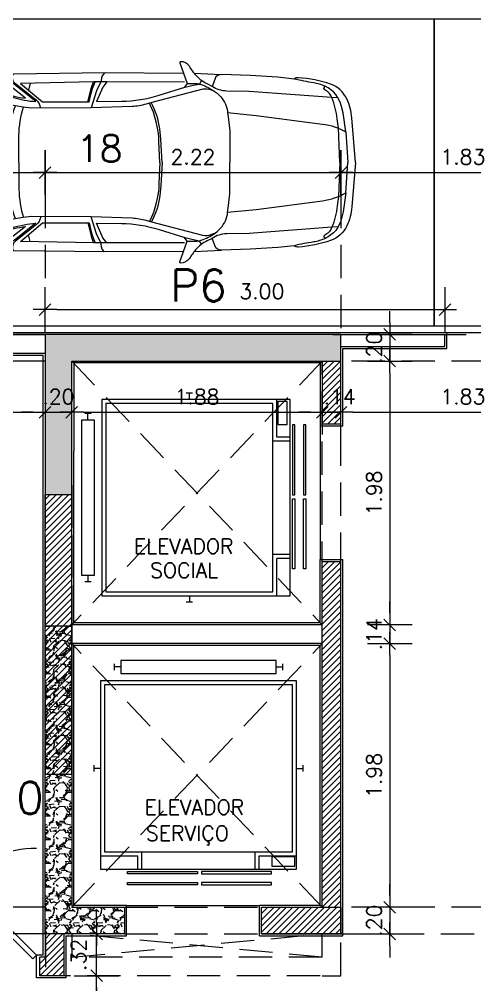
# Model space of a CAD drawing. Header units: millimetres. Extents: x -184.9 to -112.9, y 0.4 to 45.1.
# Drawn here: x -140.86 to -137.44, y 28.38 to 35.63 of the extents above; entities that cross this region are included whole.
import ezdxf

# ---------------------------------------------------------------- set-up
doc = ezdxf.new("R2010")
doc.units = ezdxf.units.MM
doc.linetypes.add('DASHED2', pattern=[0.375, 0.25, -0.125])
doc.linetypes.add('HIDDEN', pattern=[0.375, 0.25, -0.125])
for name, color, linetype in [('COTA', 11, 'Continuous'), ('ESQUADRIA', 2, 'Continuous'), ('ESQUADRIA CT', 2, 'Continuous'), ('HACHURA 1', 8, 'Continuous'), ('HACHURIA', 11, 'Continuous'), ('LINHA', 1, 'Continuous'), ('MOBILIA 2', 11, 'Continuous'), ('PAREDE', 7, 'Continuous'), ('PILAR', 21, 'Continuous'), ('PISO', 1, 'Continuous'), ('PROJECAO', 1, 'DASHED2'), ('TEXTO 1', 3, 'Continuous'), ('TEXTO 2', 2, 'Continuous')]:
    doc.layers.add(name, color=color, linetype=linetype)
doc.styles.add('ROMANS', font='romans.shx')
doc.dimstyles.new('Copy of TICK75', dxfattribs={"dimtxt": 0.1125, "dimasz": 0.088, "dimexe": 0.18, "dimexo": 0.0625, "dimgap": 0.079, "dimtad": 1, "dimrnd": 0.005, "dimzin": 4, "dimdsep": 46, "dimtxsty": 'ROMANS', "dimblk1": 'TICK', "dimblk2": 'TICK', "dimsah": 1, "dimcen": 0.09, "dimse1": 1, "dimse2": 1, "dimclrd": 256, "dimclrt": 2, "dimaunit": 1, "dimadec": 0, "dimazin": 0, "dimtfac": 1, "dimtix": 1, "dimtmove": 2, "dimatfit": 3, "dimldrblk": 'TICK', "dimfxl": 1, "dimtolj": 1, "dimtzin": 0, "dimlwd": -1, "dimarcsym": 0})
doc.dimstyles.new('TICK75', dxfattribs={"dimtxt": 0.1125, "dimasz": 0.088, "dimexe": 0.18, "dimexo": 0.0625, "dimgap": 0.061, "dimtad": 1, "dimrnd": 0.005, "dimzin": 4, "dimdsep": 46, "dimtxsty": 'ROMANS', "dimblk1": 'TICK', "dimblk2": 'TICK', "dimsah": 1, "dimcen": 0.09, "dimse1": 1, "dimse2": 1, "dimclrt": 2, "dimaunit": 1, "dimadec": 0, "dimazin": 0, "dimtfac": 1, "dimtix": 1, "dimtmove": 2, "dimatfit": 3, "dimldrblk": 'TICK', "dimfxl": 1, "dimtolj": 1, "dimtzin": 0, "dimarcsym": 0})
pattern_1 = [(45, (-322.779506, 212.510358), (-0.0235731723, 0.0235731723), [])]

# ---------------------------------------------------------------- blocks, each defined once
blk = doc.blocks.new('TICK')
at = {"layer": 'COTA'}
for p, q in [((0, 1.908), (0, -1.908)), ((-1, 0), (1, 0))]:
    blk.add_line(p, q, dxfattribs=at)
at = {"layer": 'COTA', "color": 2}
blk.add_line((0.5, 0.5), (-0.5, -0.5), dxfattribs=at)
blk = doc.blocks.new('*D247')
at = {"layer": 'COTA', "color": 0, "lineweight": -2}
for p, q in [((-140.7523, 32.6766), (-140.8403, 32.6766)), ((-140.6643, 32.6766), (-140.4643, 32.6766)), ((-140.3763, 32.6766), (-140.2883, 32.6766))]:
    blk.add_line(p, q, dxfattribs=at)
at = {"layer": 'Defpoints', "color": 0}
for p in [(-140.6643, 33.2605), (-140.4643, 33.0605), (-140.4643, 32.6766)]:
    blk.add_point(p, dxfattribs=at)
at = {"layer": 'COTA', "color": 0, "lineweight": -2, "xscale": 0.08800000000000001, "yscale": 0.08800000000000001, "zscale": 0.08800000000000001}
blk.add_blockref('TICK', (-140.6643, 32.6766), dxfattribs=at)
at = {"layer": 'COTA', "color": 0, "lineweight": -2, "xscale": 0.08800000000000001, "yscale": 0.08800000000000001, "zscale": 0.08800000000000001, "rotation": 180}
blk.add_blockref('TICK', (-140.4643, 32.6766), dxfattribs=at)
at = {"layer": 'COTA', "color": 2, "insert": (-140.5643, 32.7938), "char_height": 0.1125, "attachment_point": 5, "style": 'ROMANS'}
blk.add_mtext('\\A1;.20', dxfattribs=at)
blk = doc.blocks.new('*D242')
at = {"layer": 'COTA', "color": 0, "lineweight": -2}
blk.add_line((-138.3563, 34.4755), (-136.7023, 34.4755), dxfattribs=at)
at = {"layer": 'Defpoints', "color": 0}
for p in [(-136.6143, 34.4755), (-138.4443, 33.2605), (-136.6143, 33.2605)]:
    blk.add_point(p, dxfattribs=at)
at = {"layer": 'COTA', "color": 0, "lineweight": -2, "xscale": 0.08800000000000001, "yscale": 0.08800000000000001, "zscale": 0.08800000000000001, "rotation": 180}
blk.add_blockref('TICK', (-138.4443, 34.4755), dxfattribs=at)
at = {"layer": 'COTA', "color": 0, "lineweight": -2, "xscale": 0.08800000000000001, "yscale": 0.08800000000000001, "zscale": 0.08800000000000001}
blk.add_blockref('TICK', (-136.6143, 34.4755), dxfattribs=at)
at = {"layer": 'COTA', "color": 2, "insert": (-137.5293, 34.5928), "char_height": 0.1125, "attachment_point": 5, "style": 'ROMANS'}
blk.add_mtext('\\A1;1.83', dxfattribs=at)
blk = doc.blocks.new('*D241')
at = {"layer": 'COTA', "color": 0, "lineweight": -2}
blk.add_line((-140.5763, 34.4755), (-138.5323, 34.4755), dxfattribs=at)
at = {"layer": 'Defpoints', "color": 0}
for p in [(-138.4443, 34.4755), (-140.6643, 33.2794), (-138.4443, 33.2605)]:
    blk.add_point(p, dxfattribs=at)
at = {"layer": 'COTA', "color": 0, "lineweight": -2, "xscale": 0.08800000000000001, "yscale": 0.08800000000000001, "zscale": 0.08800000000000001, "rotation": 180}
blk.add_blockref('TICK', (-140.6643, 34.4755), dxfattribs=at)
at = {"layer": 'COTA', "color": 0, "lineweight": -2, "xscale": 0.08800000000000001, "yscale": 0.08800000000000001, "zscale": 0.08800000000000001}
blk.add_blockref('TICK', (-138.4443, 34.4755), dxfattribs=at)
at = {"layer": 'COTA', "color": 2, "insert": (-139.5543, 34.5928), "char_height": 0.1125, "attachment_point": 5, "style": 'ROMANS'}
blk.add_mtext('\\A1;2.22', dxfattribs=at)
blk = doc.blocks.new('*D240')
at = {"layer": 'COTA', "color": 0, "lineweight": -2}
blk.add_line((-142.3563, 34.4755), (-140.7523, 34.4755), dxfattribs=at)
at = {"layer": 'Defpoints', "color": 0}
for p in [(-140.6643, 34.4755), (-142.4443, 33.2605), (-140.6643, 33.2794)]:
    blk.add_point(p, dxfattribs=at)
at = {"layer": 'COTA', "color": 0, "lineweight": -2, "xscale": 0.08800000000000001, "yscale": 0.08800000000000001, "zscale": 0.08800000000000001, "rotation": 180}
blk.add_blockref('TICK', (-142.4443, 34.4755), dxfattribs=at)
at = {"layer": 'COTA', "color": 0, "lineweight": -2, "xscale": 0.08800000000000001, "yscale": 0.08800000000000001, "zscale": 0.08800000000000001}
blk.add_blockref('TICK', (-140.6643, 34.4755), dxfattribs=at)
at = {"layer": 'COTA', "color": 2, "insert": (-141.5543, 34.5928), "char_height": 0.1125, "attachment_point": 5, "style": 'ROMANS'}
blk.add_mtext('\\A1;1.78', dxfattribs=at)
blk = doc.blocks.new('*D210')
at = {"layer": 'COTA', "color": 0, "lineweight": -2}
blk.add_line((-138.3563, 32.6766), (-136.7023, 32.6766), dxfattribs=at)
at = {"layer": 'Defpoints', "color": 0}
for p in [(-136.6143, 33.1777), (-138.4443, 32.9777), (-136.6143, 32.6766)]:
    blk.add_point(p, dxfattribs=at)
at = {"layer": 'COTA', "color": 0, "lineweight": -2, "xscale": 0.08800000000000001, "yscale": 0.08800000000000001, "zscale": 0.08800000000000001, "rotation": 180}
blk.add_blockref('TICK', (-138.4443, 32.6766), dxfattribs=at)
at = {"layer": 'COTA', "color": 0, "lineweight": -2, "xscale": 0.08800000000000001, "yscale": 0.08800000000000001, "zscale": 0.08800000000000001}
blk.add_blockref('TICK', (-136.6143, 32.6766), dxfattribs=at)
at = {"layer": 'COTA', "color": 2, "insert": (-137.5293, 32.7938), "char_height": 0.1125, "attachment_point": 5, "style": 'ROMANS'}
blk.add_mtext('\\A1;1.83', dxfattribs=at)
blk = doc.blocks.new('*D209')
at = {"layer": 'COTA', "color": 0, "lineweight": -2}
for p, q in [((-138.6723, 32.6766), (-138.7603, 32.6766)), ((-138.5843, 32.6766), (-138.4443, 32.6766)), ((-138.3563, 32.6766), (-138.2683, 32.6766))]:
    blk.add_line(p, q, dxfattribs=at)
at = {"layer": 'Defpoints', "color": 0}
for p in [(-138.5843, 32.9777), (-138.4443, 32.9777), (-138.4443, 32.6766)]:
    blk.add_point(p, dxfattribs=at)
at = {"layer": 'COTA', "color": 0, "lineweight": -2, "xscale": 0.08800000000000001, "yscale": 0.08800000000000001, "zscale": 0.08800000000000001}
blk.add_blockref('TICK', (-138.5843, 32.6766), dxfattribs=at)
at = {"layer": 'COTA', "color": 0, "lineweight": -2, "xscale": 0.08800000000000001, "yscale": 0.08800000000000001, "zscale": 0.08800000000000001, "rotation": 180}
blk.add_blockref('TICK', (-138.4443, 32.6766), dxfattribs=at)
at = {"layer": 'COTA', "color": 2, "insert": (-138.4537, 32.7938), "char_height": 0.1125, "attachment_point": 5, "style": 'ROMANS'}
blk.add_mtext('\\A1;.14', dxfattribs=at)
blk = doc.blocks.new('*D208')
at = {"layer": 'COTA', "color": 0, "lineweight": -2}
blk.add_line((-140.3763, 32.6766), (-138.6723, 32.6766), dxfattribs=at)
at = {"layer": 'Defpoints', "color": 0}
for p in [(-140.4643, 33.0605), (-138.5843, 32.9777), (-138.5843, 32.6766)]:
    blk.add_point(p, dxfattribs=at)
at = {"layer": 'COTA', "color": 0, "lineweight": -2, "xscale": 0.08800000000000001, "yscale": 0.08800000000000001, "zscale": 0.08800000000000001, "rotation": 180}
blk.add_blockref('TICK', (-140.4643, 32.6766), dxfattribs=at)
at = {"layer": 'COTA', "color": 0, "lineweight": -2, "xscale": 0.08800000000000001, "yscale": 0.08800000000000001, "zscale": 0.08800000000000001}
blk.add_blockref('TICK', (-138.5843, 32.6766), dxfattribs=at)
at = {"layer": 'COTA', "color": 2, "insert": (-139.5243, 32.7938), "char_height": 0.1125, "attachment_point": 5, "style": 'ROMANS'}
blk.add_mtext('\\A1;1.88', dxfattribs=at)
blk = doc.blocks.new('*D207')
at = {"layer": 'COTA', "color": 0, "lineweight": -2}
blk.add_line((-142.3563, 32.6766), (-140.7523, 32.6766), dxfattribs=at)
at = {"layer": 'Defpoints', "color": 0}
for p in [(-142.4443, 33.1777), (-140.6643, 33.1777), (-140.6643, 32.6766)]:
    blk.add_point(p, dxfattribs=at)
at = {"layer": 'COTA', "color": 0, "lineweight": -2, "xscale": 0.08800000000000001, "yscale": 0.08800000000000001, "zscale": 0.08800000000000001, "rotation": 180}
blk.add_blockref('TICK', (-142.4443, 32.6766), dxfattribs=at)
at = {"layer": 'COTA', "color": 0, "lineweight": -2, "xscale": 0.08800000000000001, "yscale": 0.08800000000000001, "zscale": 0.08800000000000001}
blk.add_blockref('TICK', (-140.6643, 32.6766), dxfattribs=at)
at = {"layer": 'COTA', "color": 2, "insert": (-141.5543, 32.7938), "char_height": 0.1125, "attachment_point": 5, "style": 'ROMANS'}
blk.add_mtext('\\A1;1.78', dxfattribs=at)
blk = doc.blocks.new('*D194')
at = {"layer": 'COTA', "color": 0, "lineweight": -2}
for p, q in [((-138.078, 29.0502), (-138.078, 29.1382)), ((-138.078, 28.9622), (-138.078, 28.7622)), ((-138.078, 28.6742), (-138.078, 28.5862))]:
    blk.add_line(p, q, dxfattribs=at)
at = {"layer": 'Defpoints', "color": 0}
for p in [(-138.5843, 28.9622), (-138.4443, 28.7622), (-138.078, 28.7622)]:
    blk.add_point(p, dxfattribs=at)
at = {"layer": 'COTA', "color": 0, "lineweight": -2, "xscale": 0.08800000000000001, "yscale": 0.08800000000000001, "zscale": 0.08800000000000001}
for p, rotation in [((-138.078, 28.9622), 270), ((-138.078, 28.7622), 90)]:
    blk.add_blockref('TICK', p, dxfattribs=dict(at, rotation=rotation))
at = {"layer": 'COTA', "color": 2, "insert": (-138.1953, 28.8622), "char_height": 0.1125, "attachment_point": 5, "rotation": 90, "style": 'ROMANS'}
blk.add_mtext('\\A1;.20', dxfattribs=at)
blk = doc.blocks.new('*D193')
at = {"layer": 'COTA', "color": 0, "lineweight": -2}
blk.add_line((-138.078, 30.8534), (-138.078, 29.0502), dxfattribs=at)
at = {"layer": 'Defpoints', "color": 0}
for p in [(-138.5843, 30.9414), (-138.5843, 28.9622), (-138.078, 28.9622)]:
    blk.add_point(p, dxfattribs=at)
at = {"layer": 'COTA', "color": 0, "lineweight": -2, "xscale": 0.08800000000000001, "yscale": 0.08800000000000001, "zscale": 0.08800000000000001}
for p, rotation in [((-138.078, 30.9414), 90), ((-138.078, 28.9622), 270)]:
    blk.add_blockref('TICK', p, dxfattribs=dict(at, rotation=rotation))
at = {"layer": 'COTA', "color": 2, "insert": (-138.1953, 29.9518), "char_height": 0.1125, "attachment_point": 5, "rotation": 90, "style": 'ROMANS'}
blk.add_mtext('\\A1;1.98', dxfattribs=at)
blk = doc.blocks.new('*D192')
at = {"layer": 'COTA', "color": 0, "lineweight": -2}
for p, q in [((-138.078, 31.1694), (-138.078, 31.2574)), ((-138.078, 31.0814), (-138.078, 30.9414)), ((-138.078, 30.8534), (-138.078, 30.7654))]:
    blk.add_line(p, q, dxfattribs=at)
at = {"layer": 'Defpoints', "color": 0}
for p in [(-138.5843, 31.0814), (-138.5843, 30.9414), (-138.078, 30.9414)]:
    blk.add_point(p, dxfattribs=at)
at = {"layer": 'COTA', "color": 0, "lineweight": -2, "xscale": 0.08800000000000001, "yscale": 0.08800000000000001, "zscale": 0.08800000000000001}
for p, rotation in [((-138.078, 31.0814), 270), ((-138.078, 30.9414), 90)]:
    blk.add_blockref('TICK', p, dxfattribs=dict(at, rotation=rotation))
at = {"layer": 'COTA', "color": 2, "insert": (-138.1953, 31.0114), "char_height": 0.1125, "attachment_point": 5, "rotation": 90, "style": 'ROMANS'}
blk.add_mtext('\\A1;.14', dxfattribs=at)
blk = doc.blocks.new('*D191')
at = {"layer": 'COTA', "color": 0, "lineweight": -2}
blk.add_line((-138.078, 32.9725), (-138.078, 31.1694), dxfattribs=at)
at = {"layer": 'Defpoints', "color": 0}
for p in [(-138.4443, 33.0605), (-138.5843, 31.0814), (-138.078, 31.0814)]:
    blk.add_point(p, dxfattribs=at)
at = {"layer": 'COTA', "color": 0, "lineweight": -2, "xscale": 0.08800000000000001, "yscale": 0.08800000000000001, "zscale": 0.08800000000000001}
for p, rotation in [((-138.078, 33.0605), 90), ((-138.078, 31.0814), 270)]:
    blk.add_blockref('TICK', p, dxfattribs=dict(at, rotation=rotation))
at = {"layer": 'COTA', "color": 2, "insert": (-138.1953, 32.071), "char_height": 0.1125, "attachment_point": 5, "rotation": 90, "style": 'ROMANS'}
blk.add_mtext('\\A1;1.98', dxfattribs=at)
blk = doc.blocks.new('*D190')
at = {"layer": 'COTA', "color": 0, "lineweight": -2}
for p, q in [((-138.078, 33.3485), (-138.078, 33.4365)), ((-138.078, 33.2605), (-138.078, 33.0605)), ((-138.078, 32.9725), (-138.078, 32.8845))]:
    blk.add_line(p, q, dxfattribs=at)
at = {"layer": 'Defpoints', "color": 0}
for p in [(-138.4443, 33.2605), (-138.4443, 33.0605), (-138.078, 33.0605)]:
    blk.add_point(p, dxfattribs=at)
at = {"layer": 'COTA', "color": 0, "lineweight": -2, "xscale": 0.08800000000000001, "yscale": 0.08800000000000001, "zscale": 0.08800000000000001}
for p, rotation in [((-138.078, 33.2605), 270), ((-138.078, 33.0605), 90)]:
    blk.add_blockref('TICK', p, dxfattribs=dict(at, rotation=rotation))
at = {"layer": 'COTA', "color": 2, "insert": (-138.1953, 33.1605), "char_height": 0.1125, "attachment_point": 5, "rotation": 90, "style": 'ROMANS'}
blk.add_mtext('\\A1;.20', dxfattribs=at)
blk = doc.blocks.new('*D189')
at = {"layer": 'COTA', "color": 0, "lineweight": -2}
blk.add_line((-140.5763, 33.4473), (-137.7523, 33.4473), dxfattribs=at)
at = {"layer": 'Defpoints', "color": 0}
for p in [(-137.6643, 33.4473), (-140.6643, 33.0557), (-137.6643, 33.0557)]:
    blk.add_point(p, dxfattribs=at)
at = {"layer": 'COTA', "color": 0, "lineweight": -2, "xscale": 0.08800000000000001, "yscale": 0.08800000000000001, "zscale": 0.08800000000000001, "rotation": 180}
blk.add_blockref('TICK', (-140.6643, 33.4473), dxfattribs=at)
at = {"layer": 'COTA', "color": 0, "lineweight": -2, "xscale": 0.08800000000000001, "yscale": 0.08800000000000001, "zscale": 0.08800000000000001}
blk.add_blockref('TICK', (-137.6643, 33.4473), dxfattribs=at)
at = {"layer": 'COTA', "color": 2, "insert": (-139.0377, 33.5837), "char_height": 0.1125, "attachment_point": 5, "style": 'ROMANS'}
blk.add_mtext('\\A1;3.00', dxfattribs=at)
blk = doc.blocks.new('*D22')
at = {"layer": 'COTA'}
for p, q in [((-140.2778, 28.8502), (-140.2778, 28.9382)), ((-140.2778, 28.4489), (-140.2778, 28.7622)), ((-140.2778, 28.3609), (-140.2778, 28.2729))]:
    blk.add_line(p, q, dxfattribs=at)
at = {"layer": 'Defpoints', "color": 0}
for p in [(-140.4233, 28.7622), (-140.2778, 28.7622), (-140.4233, 28.4489)]:
    blk.add_point(p, dxfattribs=at)
at = {"layer": 'COTA', "xscale": 0.08800000000000001, "yscale": 0.08800000000000001, "zscale": 0.08800000000000001}
for p, rotation in [((-140.2778, 28.7622), 270), ((-140.2778, 28.4489), 90)]:
    blk.add_blockref('TICK', p, dxfattribs=dict(at, rotation=rotation))
at = {"layer": 'COTA', "color": 2, "insert": (-140.4131, 28.6055), "char_height": 0.1125, "attachment_point": 5, "rotation": 90, "style": 'ROMANS'}
blk.add_mtext('\\A1;.32', dxfattribs=at)
blk = doc.blocks.new('*D21')
at = {"layer": 'COTA'}
blk.add_line((-140.2778, 26.5219), (-140.2778, 28.3609), dxfattribs=at)
at = {"layer": 'Defpoints', "color": 0}
for p in [(-140.4233, 28.4489), (-140.2778, 28.4489), (-140.4583, 26.4339)]:
    blk.add_point(p, dxfattribs=at)
at = {"layer": 'COTA', "xscale": 0.08800000000000001, "yscale": 0.08800000000000001, "zscale": 0.08800000000000001}
for p, rotation in [((-140.2778, 28.4489), 90), ((-140.2778, 26.4339), 270)]:
    blk.add_blockref('TICK', p, dxfattribs=dict(at, rotation=rotation))
at = {"layer": 'COTA', "color": 2, "insert": (-140.4131, 27.4414), "char_height": 0.1125, "attachment_point": 5, "rotation": 90, "style": 'ROMANS'}
blk.add_mtext('\\A1;2.02', dxfattribs=at)
blk = doc.blocks.new('VECTRA_P')
for p, q in [((1.9619, 0.7454), (1.98, 0.7223)), ((1.1516, 0.6823), (1.1703, 0.6529)), ((1.98, 0.7223), (1.986, 0.7043)), ((1.986, 0.7043), (1.9896, 0.679)), ((1.9896, 0.679), (1.9904, 0.6715)), ((1.9904, 0.6715), (2.0265, 0.5959)), ((2.0684, 0.6255), (2.0514, 0.6718)), ((2.5797, 0.66), (2.5945, 0.6032)), ((2.0265, 0.5959), (2.0721, 0.4537)), ((2.0807, 0.5819), (2.0684, 0.6255)), ((2.0855, 0.5582), (2.0807, 0.5819)), ((2.0987, 0.5046), (2.0855, 0.5582)), ((2.0265, -0.5959), (2.0721, -0.4537)), ((2.0855, -0.5582), (2.0807, -0.5819)), ((2.0987, -0.5046), (2.0855, -0.5582)), ((1.9904, -0.6715), (2.0265, -0.5959)), ((2.0684, -0.6255), (2.0514, -0.6718)), ((2.0807, -0.5819), (2.0684, -0.6255)), ((2.5797, -0.66), (2.5945, -0.6032)), ((1.1516, -0.6823), (1.1703, -0.6529)), ((1.9619, -0.7454), (1.98, -0.7223)), ((1.98, -0.7223), (1.986, -0.7043)), ((1.986, -0.7043), (1.9896, -0.679)), ((1.9896, -0.679), (1.9904, -0.6715))]:
    blk.add_line(p, q)
for points in [[(-0.132, 0), (-0.1009, 0.3713, -0.086702), (-0.0593, 0.5296, -0.206137), (0.0758, 0.6515, -0.063577), (0.3433, 0.706, -0.192902), (0.3794, 0.6946), (0.5172, 0.7108), (0.7462, 0.7247), (0.9844, 0.7316, -0.212316), (1.0315, 0.7123), (1.0647, 0.6334), (1.1059, 0.6539, 0.104415), (1.2009, 0.7294, 0.030135), (1.2536, 0.8015, -0.268294), (1.3268, 0.8392, -0.478596), (1.3332, 0.8304), (1.2727, 0.657), (1.2056, 0.6576, 0.071792), (1.1697, 0.6527, 0.074996), (1.0553, 0.6005, 0.060729), (0.9932, 0.5482, 0.168427), (0.9344, 0.4152), (0.6971, 0.3923), (0.143, 0.3197, 0.097788), (-0.0519, 0.2539), (-0.0277, 0.4119), (-0.015, 0.4672, -0.23311), (0.1212, 0.6343, -0.068365), (0.2171, 0.6632, 0.017295), (0.3794, 0.6946, -1.253437)], [(1.3025, 0.7423), (1.9565, 0.7455), (2.72, 0.7364), (2.9534, 0.724), (3.1092, 0.712), (3.4352, 0.6713), (3.4921, 0.6607, -0.139964), (3.5799, 0.6168), (3.5988, 0.573), (3.6188, 0.4626), (3.6295, 0.3282), (3.6446, 0)], [(2.4917, 0.4526), (2.4993, 0.4769, -0.20033), (2.5422, 0.5284), (2.7033, 0.6561, 0.362423), (2.72, 0.7364, -80.843501)], [(3.7051, 0), (3.6877, 0.4123), (3.6664, 0.5768), (3.6509, 0.6136, 0.195947), (3.5986, 0.6658, 0.081209), (3.417, 0.7095), (3.1759, 0.7367), (3.1445, 0.7379, 0.315739), (3.1049, 0.7124, 0.195733)], [(1.9401, 0.6712), (1.9739, 0.6278), (2.0271, 0.507), (1.8192, 0.5094, -0.074341), (1.505, 0.5601), (1.2915, 0.6264), (1.209, 0.6467), (1.1703, 0.6529)], [(2.5347, 0.508), (2.7119, 0.6497, -0.214632), (2.7494, 0.6593), (2.8944, 0.6507, -0.13194), (2.9492, 0.6325, -0.563922), (2.9481, 0.6057), (2.8912, 0.5853), (2.7086, 0.537), (2.6303, 0.5198, -0.046395), (2.5347, 0.508, 1.803463)], [(0, 0), (0.011, 0.2847), (0.0199, 0.3624, -0.068274), (0.0656, 0.5411, -0.160401), (0.1164, 0.6008, 0.068795), (0.1306, 0.6125, 0.431491), (0.13, 0.6221), (0.1212, 0.6343)], [(0.0138, 0.5384), (0.0656, 0.5411), (0.7546, 0.5922), (0.9416, 0.5951, 0.14363), (1.0647, 0.6334, -3.590326)], [(1.0456, 0.5939), (1.0767, 0.6047, -0.132875), (1.1407, 0.6093), (1.5662, 0.4995), (1.6142, 0.4855, 0.061032), (1.7312, 0.4662), (2.0712, 0.4537), (2.5695, 0.4524), (2.6389, 0.4606), (3.118, 0.5409), (3.1689, 0.3819), (3.1904, 0.2533), (3.2011, 0.1649), (3.2124, 0)], [(2.6188, 0.5353), (2.7381, 0.6296, -0.203343), (2.7767, 0.6402, 0.013874), (2.8975, 0.6273, -0.224025), (2.9187, 0.6152, -0.426774), (2.9165, 0.6042), (2.715, 0.5523, -0.038719), (2.6188, 0.5353, -4.743429)], [(1.4813, 0), (1.4899, 0.194), (1.5006, 0.2797, -0.093565), (1.5708, 0.4981, -2.549357)], [(1.5006, 0), (1.5066, 0.1749, -0.104764), (1.5858, 0.4938, 2.88345)], [(2.6756, 0), (2.6737, 0.2247, 0.076487), (2.6354, 0.4602, 15.102376)], [(2.7539, 0), (2.7482, 0.2457, 0.084835), (2.7041, 0.4715, 10.941081)], [(-0.132, 0), (-0.1009, -0.3713, 0.086702), (-0.0593, -0.5296, 0.206137), (0.0758, -0.6515, 0.063577), (0.3433, -0.706, 0.192902), (0.3794, -0.6946), (0.5172, -0.7108), (0.7462, -0.7247), (0.9844, -0.7316, 0.212316), (1.0315, -0.7123), (1.0647, -0.6334), (1.1059, -0.6539, -0.104415), (1.2009, -0.7294, -0.030135), (1.2536, -0.8015, 0.268294), (1.3268, -0.8392, 0.478596), (1.3332, -0.8304), (1.2727, -0.657), (1.2056, -0.6576, -0.071792), (1.1697, -0.6527, -0.074996), (1.0553, -0.6005, -0.060729), (0.9932, -0.5482, -0.168427), (0.9344, -0.4152), (0.6971, -0.3923), (0.143, -0.3197, -0.097788), (-0.0519, -0.2539), (-0.0277, -0.4119), (-0.015, -0.4672, 0.23311), (0.1212, -0.6343, 0.068365), (0.2171, -0.6632, -0.017295), (0.3794, -0.6946, 1.253437)], [(0, 0), (0.011, -0.2847), (0.0199, -0.3624, 0.068274), (0.0656, -0.5411, 0.160401), (0.1164, -0.6008, -0.068795), (0.1306, -0.6125, -0.431491), (0.13, -0.6221), (0.1212, -0.6343)], [(1.0456, -0.5939), (1.0767, -0.6047, 0.132875), (1.1407, -0.6093), (1.5662, -0.4995), (1.6142, -0.4855, -0.061032), (1.7312, -0.4662), (2.0712, -0.4537), (2.5695, -0.4524), (2.6389, -0.4606), (3.118, -0.5409), (3.1689, -0.3819), (3.1904, -0.2533), (3.2011, -0.1649), (3.2124, 0)], [(1.3025, -0.7423), (1.9565, -0.7455), (2.72, -0.7364), (2.9534, -0.724), (3.1092, -0.712), (3.4352, -0.6713), (3.4921, -0.6607, 0.139964), (3.5799, -0.6168), (3.5988, -0.573), (3.6188, -0.4626), (3.6295, -0.3282), (3.6446, 0)], [(1.4813, 0), (1.4899, -0.194), (1.5006, -0.2797, 0.093565), (1.5708, -0.4981, 2.549357)], [(1.5006, 0), (1.5066, -0.1749, 0.104764), (1.5858, -0.4938, -2.88345)], [(2.6756, 0), (2.6737, -0.2247, -0.076487), (2.6354, -0.4602, -15.102376)], [(2.7539, 0), (2.7482, -0.2457, -0.084835), (2.7041, -0.4715, -10.941081)], [(3.7051, 0), (3.6877, -0.4123), (3.6664, -0.5768), (3.6509, -0.6136, -0.195947), (3.5986, -0.6658, -0.081209), (3.417, -0.7095), (3.1759, -0.7367), (3.1445, -0.7379, -0.315739), (3.1049, -0.7124, -0.195733)], [(2.4917, -0.4526), (2.4993, -0.4769, 0.20033), (2.5422, -0.5284), (2.7033, -0.6561, -0.362423), (2.72, -0.7364, 80.843501)], [(0.0138, -0.5384), (0.0656, -0.5411), (0.7546, -0.5922), (0.9416, -0.5951, -0.14363), (1.0647, -0.6334, 3.590326)], [(1.9401, -0.6712), (1.9739, -0.6278), (2.0271, -0.507), (1.8192, -0.5094, 0.074341), (1.505, -0.5601), (1.2915, -0.6264), (1.209, -0.6467), (1.1703, -0.6529)], [(2.5347, -0.508), (2.7119, -0.6497, 0.214632), (2.7494, -0.6593), (2.8944, -0.6507, 0.13194), (2.9492, -0.6325, 0.563922), (2.9481, -0.6057), (2.8912, -0.5853), (2.7086, -0.537), (2.6303, -0.5198, 0.046395), (2.5347, -0.508, -1.803463)], [(2.6188, -0.5353), (2.7381, -0.6296, 0.203343), (2.7767, -0.6402, -0.013874), (2.8975, -0.6273, 0.224025), (2.9187, -0.6152, 0.426774), (2.9165, -0.6042), (2.715, -0.5523, 0.038719), (2.6188, -0.5353, 4.743429)]]:
    blk.add_lwpolyline(points, format="xyb")
for points in [[(1.2124, 0.7436), (0.9844, 0.7316)], [(1.2727, 0.657), (1.2977, 0.6244)], [(1.2941, 0.6694), (1.9401, 0.6712), (2.0501, 0.6718), (2.6601, 0.6582), (2.4767, 0.5046), (2.0883, 0.5046), (2.0722, 0.5781), (2.0598, 0.6151), (2.0399, 0.6717)], [(3.237, 0), (3.2312, 0.1367), (3.2145, 0.2774), (3.1953, 0.3836), (3.1528, 0.5388), (3.5909, 0.526), (3.6058, 0.3773), (3.6186, 0.169), (3.6228, 0)], [(-0.0519, 0.2539), (-0.0675, 0)], [(-0.0519, -0.2539), (-0.0675, 0)], [(3.237, 0), (3.2312, -0.1367), (3.2145, -0.2774), (3.1953, -0.3836), (3.1528, -0.5388), (3.5909, -0.526), (3.6058, -0.3773), (3.6186, -0.169), (3.6228, 0)], [(1.2941, -0.6694), (1.9401, -0.6712), (2.0501, -0.6718), (2.6601, -0.6582), (2.4767, -0.5046), (2.0883, -0.5046), (2.0722, -0.5781), (2.0598, -0.6151), (2.0399, -0.6717)], [(1.2727, -0.657), (1.2977, -0.6244)], [(1.2124, -0.7436), (0.9844, -0.7316)]]:
    blk.add_lwpolyline(points)
for points in [[(0.9344, 0.4152, 0), (0.9293, 0.3808, 0), (0.9161, 0.2631, 0), (0.9161, 0, 0)], [(0.9344, -0.4152, 0), (0.9293, -0.3808, 0), (0.9161, -0.2631, 0), (0.9161, 0, 0)]]:
    blk.add_polyline3d(points)
blk = doc.blocks.new('P80')
at = {"layer": 'ESQUADRIA CT', "color": 1, "linetype": 'HIDDEN'}
blk.add_lwpolyline([(0, 0.8, 0.414214), (-0.8, 0, 0.414214)], format="xyb", dxfattribs=at)
at = {"layer": 'ESQUADRIA CT'}
blk.add_lwpolyline([(-0.0275, -0.0275), (-0.5932, 0.5382), (-0.5657, 0.5657), (0, 0)], close=True, dxfattribs=at)
blk = doc.blocks.new('ELEVADOR')
for p, q in [((-0.7292, -0.1685), (-0.7292, -0.2685)), ((0.7419, -0.1685), (-0.7292, -0.1685)), ((-0.4486, -0.1685), (-0.4486, -0.2685)), ((-0.4186, -0.1685), (-0.4186, -0.2985)), ((0.4314, -0.1685), (0.4314, -0.2985)), ((0.4614, -0.1685), (0.4614, -0.2685)), ((0.7419, -0.2685), (0.7419, -0.1685)), ((-0.7292, -0.2685), (-0.7292, -1.5808)), ((-0.4486, -0.2685), (-0.7292, -0.2685)), ((0.7419, -0.2685), (0.4614, -0.2685)), ((0.7419, -1.5808), (0.7419, -0.2685)), ((-0.6992, -0.2985), (-0.6992, -1.5508)), ((0.7119, -0.2985), (-0.6992, -0.2985)), ((0.7119, -1.5508), (0.7119, -0.2985)), ((-0.7778, -0.901), (-0.7778, -0.9483)), ((-0.7292, -0.9246), (-0.7778, -0.9246)), ((0.7419, -0.9246), (0.7905, -0.9246)), ((0.7905, -0.901), (0.7905, -0.9483)), ((-0.7292, -1.5808), (0.7419, -1.5808)), ((-0.6992, -1.5508), (0.7119, -1.5508)), ((-0.6247, -1.6622), (-0.6247, -1.7094)), ((0.6375, -1.6622), (0.6375, -1.7094)), ((-0.5761, -1.6858), (-0.6247, -1.6858)), ((0.5889, -1.6858), (0.6375, -1.6858))]:
    blk.add_line(p, q)
for points in [[(-0.5399, -0.0683), (-0.0155, -0.0683), (-0.0155, -0.05), (-0.5399, -0.05)], [(0.5399, -0.0683), (0.0155, -0.0683), (0.0155, -0.05), (0.5399, -0.05)], [(-0.5399, -0.1504), (-0.0155, -0.1504), (-0.0155, -0.1321), (-0.5399, -0.1321)], [(0.5399, -0.1504), (0.0155, -0.1504), (0.0155, -0.1321), (0.5399, -0.1321)], [(-0.7147, -0.2608), (-0.5425, -0.2608), (-0.5425, -0.1913), (-0.7147, -0.1913)], [(-0.5761, -1.7348), (0.5889, -1.7348), (0.5889, -1.6367), (-0.5761, -1.6367)]]:
    blk.add_lwpolyline(points, close=True)
blk = doc.blocks.new('ESTRUTURA(20-03-2019)')
at = {"layer": 'HACHURA 1'}
h = blk.add_hatch(dxfattribs=at)
h.set_pattern_fill('GRAVEL', color=256, scale=0.007, style=0)
h.set_pattern_definition([(228.0128, (-21.701135, 154.381924), (-1.4224012086, -1.6002019663), [0.02392047, -2.368135]), (184.9697, (-21.717137, 154.364144), (2.13360345143, 0.17779874528), [0.04104835, -4.06378]), (132.5104, (-21.758031, 154.360588), (1.7779987063, -1.9558019105), [0.02894374, -2.865429]), (267.2737, (-21.827373, 154.316138), (0.17779922796, 3.55599885574), [0.03738035, -3.700648]), (292.8337, (-21.829151, 154.2788), (-0.8890025239, 2.1336012131), [0.03665438, -3.628786]), (357.2737, (-21.814927, 154.245018), (-3.55599885574, 0.17779922796), [0.03738035, -3.700648]), (37.6942, (-21.777589, 154.24324), (-2.3114014603, -1.777998415), [0.04943358, -4.893917]), (72.2553, (-21.738473, 154.273466), (1.24460248958, 3.91160113442), [0.0466704, -4.620371]), (121.4296, (-21.724249, 154.317916), (-1.42240036647, 2.3113972812), [0.0375069, -3.713185]), (175.2364, (-21.743807, 154.34992), (1.9557984637, -0.1777983314), [0.0428199, -2.098173]), (222.3974, (-21.786479, 154.353476), (-2.1336000642, -1.95579745554), [0.05537546, -5.482176]), (138.8141, (-21.65135, 154.31436), (-1.2445992072, 1.066798359), [0.01890035, -1.871142]), (171.4692, (-21.665575, 154.326806), (2.3113964717, -0.355600896), [0.03595774, -3.559822]), (225, (-21.70113, 154.33214), (-4e-17, -0.17779988), [0.02514463, -0.2263023]), (203.1986, (-21.71358, 154.353476), (0.8890029978, 0.3556015592), [0.01354087, -1.340542]), (291.8014, (-21.726027, 154.348142), (-0.177800125, 0.5334003436), [0.01914962, -0.938336]), (30.9638, (-21.718915, 154.330362), (0.533399437, 0.355600277), [0.0311024, -1.005641]), (161.5651, (-21.692245, 154.346364), (0.355600162, -0.177799736), [0.0224901, -0.539763]), (16.3895, (-21.829151, 154.348142), (1.778000981, 0.5333988905), [0.03150616, -3.119116]), (70.3462, (-21.798925, 154.357032), (-0.7111980182, -1.9557972342), [0.02643193, -2.616754]), (293.1986, (-21.692245, 154.381924), (-0.3556015592, 0.8890029978), [0.0270816, -1.327004]), (343.6105, (-21.681577, 154.357032), (-1.778000981, 0.5333988905), [0.03150616, -3.119116]), (339.444, (-21.82915, 154.237906), (-0.8890011035, 0.3555995685), [0.03038245, -1.488739]), (294.7751, (-21.800703, 154.227238), (-0.8889979283, 1.9557990918), [0.02545704, -2.520252]), (66.8014, (-21.690467, 154.204124), (0.3556015592, 0.8890029978), [0.0270816, -1.327004]), (17.354, (-21.679799, 154.229016), (-2.3114001247, -0.7111989273), [0.0298048, -2.950668]), (69.444, (-21.777589, 154.204124), (-0.3555995685, -0.8890011035), [0.01519126, -1.503936]), (101.3099, (-21.701135, 154.204124), (-0.177799122, 0.711197722), [0.00906605, -0.89754]), (165.9638, (-21.702913, 154.213014), (0.533400375, -0.177799692), [0.03665438, -0.6964335]), (186.009, (-21.738473, 154.221904), (1.7779973781, 0.1777995848), [0.0339687, -3.362898]), (303.6901, (-21.718915, 154.31436), (-0.177800061, 0.355599657), [0.02564268, -0.6154246]), (353.1572, (-21.704691, 154.293024), (3.02260124997, -0.3556015926), [0.044769, -4.43212]), (60.9454, (-21.66024, 154.28769), (-0.7111983456, -1.2445970328), [0.01830556, -1.812258]), (90, (-21.65135, 154.3037), (-0.1778, 0.1778), [0.010668, -0.167132]), (120.2564, (-21.742029, 154.227238), (0.7111984927, -1.2445993723), [0.0247007, -2.445373]), (48.0128, (-21.754475, 154.248574), (1.4224012086, 1.6002019663), [0.047841, -2.344216]), (0, (-21.72247, 154.28413), (0.1778, 0.1778), [0.046228, -0.131572]), (325.3048, (-21.676243, 154.284134), (-1.7779969194, 1.2446001183), [0.0281127, -2.783151]), (254.0546, (-21.653129, 154.268132), (-0.1778004536, -0.7112016942), [0.02588803, -1.268519]), (207.646, (-21.660241, 154.24324), (-3.37819881343, -1.77800111823), [0.04215015, -4.172875]), (175.4261, (-21.697579, 154.223682), (-2.31140053233, 0.1777991398), [0.04459203, -4.414606]), (175.4261, (-21.697579, 154.223682), (-2.31140053233, 0.1777991398), [0.04459203, -4.414606])])
h.paths.add_polyline_path([(-11.01, 13.1716), (-13.23, 13.1716), (-13.23, 11.9716), (-13.03, 11.9716), (-13.03, 12.9716), (-11.01, 12.9716)])
h = blk.add_hatch(dxfattribs=at)
h.set_pattern_fill('GRAVEL', color=256, scale=0.007, style=0)
h.set_pattern_definition([(228.0128, (-21.701135, 151.183416), (-1.4224012086, -1.6002019663), [0.02392047, -2.368135]), (184.9697, (-21.717137, 151.165636), (2.13360345143, 0.17779874528), [0.04104835, -4.06378]), (132.5104, (-21.758031, 151.16208), (1.7779987063, -1.9558019105), [0.02894374, -2.865429]), (267.2737, (-21.827373, 151.11763), (0.17779922796, 3.55599885574), [0.03738035, -3.700648]), (292.8337, (-21.829151, 151.080292), (-0.8890025239, 2.1336012131), [0.03665438, -3.628786]), (357.2737, (-21.814927, 151.04651), (-3.55599885574, 0.17779922796), [0.03738035, -3.700648]), (37.6942, (-21.777589, 151.044732), (-2.3114014603, -1.777998415), [0.04943358, -4.893917]), (72.2553, (-21.738473, 151.074958), (1.24460248958, 3.91160113442), [0.0466704, -4.620371]), (121.4296, (-21.724249, 151.119408), (-1.42240036647, 2.3113972812), [0.0375069, -3.713185]), (175.2364, (-21.743807, 151.151412), (1.9557984637, -0.1777983314), [0.0428199, -2.098173]), (222.3974, (-21.786479, 151.154968), (-2.1336000642, -1.95579745554), [0.05537546, -5.482176]), (138.8141, (-21.65135, 151.115852), (-1.2445992072, 1.066798359), [0.01890035, -1.871142]), (171.4692, (-21.665575, 151.128298), (2.3113964717, -0.355600896), [0.03595774, -3.559822]), (225, (-21.70113, 151.13363), (-4e-17, -0.17779988), [0.02514463, -0.2263023]), (203.1986, (-21.71358, 151.154968), (0.8890029978, 0.3556015592), [0.01354087, -1.340542]), (291.8014, (-21.726027, 151.149634), (-0.177800125, 0.5334003436), [0.01914962, -0.938336]), (30.9638, (-21.718915, 151.131854), (0.533399437, 0.355600277), [0.0311024, -1.005641]), (161.5651, (-21.692245, 151.147856), (0.355600162, -0.177799736), [0.0224901, -0.539763]), (16.3895, (-21.829151, 151.149634), (1.778000981, 0.5333988905), [0.03150616, -3.119116]), (70.3462, (-21.798925, 151.158524), (-0.7111980182, -1.9557972342), [0.02643193, -2.616754]), (293.1986, (-21.692245, 151.183416), (-0.3556015592, 0.8890029978), [0.0270816, -1.327004]), (343.6105, (-21.681577, 151.158524), (-1.778000981, 0.5333988905), [0.03150616, -3.119116]), (339.444, (-21.82915, 151.039398), (-0.8890011035, 0.3555995685), [0.03038245, -1.488739]), (294.7751, (-21.800703, 151.02873), (-0.8889979283, 1.9557990918), [0.02545704, -2.520252]), (66.8014, (-21.690467, 151.005616), (0.3556015592, 0.8890029978), [0.0270816, -1.327004]), (17.354, (-21.679799, 151.030508), (-2.3114001247, -0.7111989273), [0.0298048, -2.950668]), (69.444, (-21.777589, 151.005616), (-0.3555995685, -0.8890011035), [0.01519126, -1.503936]), (101.3099, (-21.701135, 151.005616), (-0.177799122, 0.711197722), [0.00906605, -0.89754]), (165.9638, (-21.702913, 151.014506), (0.533400375, -0.177799692), [0.03665438, -0.6964335]), (186.009, (-21.738473, 151.023396), (1.7779973781, 0.1777995848), [0.0339687, -3.362898]), (303.6901, (-21.718915, 151.11585), (-0.177800061, 0.355599657), [0.02564268, -0.6154246]), (353.1572, (-21.704691, 151.094516), (3.02260124997, -0.3556015926), [0.044769, -4.43212]), (60.9454, (-21.66024, 151.089182), (-0.7111983456, -1.2445970328), [0.01830556, -1.812258]), (90, (-21.65135, 151.10518), (-0.1778, 0.1778), [0.010668, -0.167132]), (120.2564, (-21.742029, 151.02873), (0.7111984927, -1.2445993723), [0.0247007, -2.445373]), (48.0128, (-21.754475, 151.050066), (1.4224012086, 1.6002019663), [0.047841, -2.344216]), (0, (-21.72247, 151.08563), (0.1778, 0.1778), [0.046228, -0.131572]), (325.3048, (-21.676243, 151.085626), (-1.7779969194, 1.2446001183), [0.0281127, -2.783151]), (254.0546, (-21.653129, 151.069624), (-0.1778004536, -0.7112016942), [0.02588803, -1.268519]), (207.646, (-21.660241, 151.044732), (-3.37819881343, -1.77800111823), [0.04215015, -4.172875]), (175.4261, (-21.697579, 151.025174), (-2.31140053233, 0.1777991398), [0.04459203, -4.414606]), (175.4261, (-21.697579, 151.025174), (-2.31140053233, 0.1777991398), [0.04459203, -4.414606])])
h.paths.add_polyline_path([(-13.03, 10.9866), (-13.23, 10.9866), (-13.23, 8.6733), (-12.635, 8.6733), (-12.635, 8.8733), (-13.03, 8.8733)])
at = {"layer": 'PILAR'}
for points in [[(-13.23, 13.1716), (-13.23, 11.9716), (-13.03, 11.9716), (-13.03, 12.9716), (-11.01, 12.9716), (-11.01, 13.1716), (-13.23, 13.1716)], [(-13.23, 8.6733), (-13.23, 10.9866), (-13.03, 10.9866), (-13.03, 8.8733), (-12.635, 8.8733)], [(-12.635, 8.8733), (-12.635, 8.6733), (-13.23, 8.6733), (-13.23, 10.9866), (-13.03, 10.9866), (-13.03, 8.8733), (-12.635, 8.8733)], [(-11.605, 8.8733), (-11.01, 8.8733), (-11.01, 8.6733), (-11.605, 8.6733)], [(-12.635, 8.6733), (-13.23, 8.6733)]]:
    blk.add_lwpolyline(points, dxfattribs=at)
at = {"layer": 'PROJECAO', "color": 11}
for p, q in [((-13.23, 13.1716), (-15.85, 13.1716)), ((-11.07, 13.1716), (-9.18, 13.1716)), ((-13.23, 12.9716), (-15.85, 12.9716)), ((-13.03, 12.9716), (-11.15, 10.9925)), ((-11.15, 12.9716), (-13.03, 10.9925)), ((-11.15, 10.9925), (-11.15, 12.9716)), ((-9.18, 12.9716), (-11.01, 12.9716)), ((-11.01, 8.8116), (-11.01, 12.9716)), ((-13.23, 12.0358), (-13.23, 9.9375)), ((-13.03, 12.0396), (-13.03, 9.9412)), ((-11.15, 10.9925), (-13.03, 10.9925)), ((-11.15, 10.8525), (-13.03, 10.8525)), ((-13.03, 8.8733), (-11.15, 10.8525)), ((-11.15, 8.8733), (-13.03, 10.8525)), ((-11.15, 8.8733), (-11.15, 10.8525)), ((-13.2262, 8.8733), (-17.86, 8.8733)), ((-12.635, 8.8733), (-11.605, 8.8733)), ((-9.18, 8.8733), (-11.01, 8.8733)), ((-13.2262, 8.6733), (-17.86, 8.6733)), ((-13.2262, 8.6733), (-13.2262, 8.36)), ((-13.03, 8.6733), (-13.03, 8.5)), ((-13.03, 8.5), (-11.15, 8.6733)), ((-11.15, 8.5), (-13.03, 8.6733)), ((-12.635, 8.6733), (-11.605, 8.6733)), ((-11.15, 8.5), (-11.15, 8.6733)), ((-11.01, 8.6733), (-9.18, 8.6733)), ((-11.01, 8.36), (-11.01, 8.6733)), ((-11.15, 8.5), (-13.03, 8.5)), ((-11.165, 8.36), (-13.2262, 8.36)), ((-11.15, 8.36), (-11.01, 8.36))]:
    blk.add_line(p, q, dxfattribs=at)

msp = doc.modelspace()

# ---------------------------------------------------------------- hatches: boundary and pattern name
at = {"layer": 'HACHURA 1'}
h = msp.add_hatch(dxfattribs=at)
h.set_pattern_fill('ANSI31', color=256, scale=0.0105, style=0)
h.set_pattern_definition(pattern_1)
h.paths.add_polyline_path([(-142.4443, 33.2605), (-142.7343, 33.2605), (-142.7343, 33.0605), (-142.5843, 33.0605), (-142.4443, 33.0605)])
h.paths.add_polyline_path([(-145.2943, 32.4605), (-145.4943, 32.4605), (-145.4943, 30.6989), (-145.2943, 30.6989)])
h.paths.add_polyline_path([(-140.4643, 32.0605), (-140.6643, 32.0605), (-140.6643, 29.9622), (-140.4643, 29.9622)])
h.paths.add_polyline_path([(-138.4443, 33.0605), (-138.5843, 33.0605), (-138.5843, 32.5864), (-138.4443, 32.5864)])
h.paths.add_polyline_path([(-136.4743, 33.0605), (-136.6143, 33.0605), (-136.6143, 32.5864), (-136.4743, 32.5864)])
h.paths.add_polyline_path([(-136.4743, 31.5564), (-136.6143, 31.5564), (-136.6143, 30.4664), (-136.4743, 30.4664)])
h.paths.add_polyline_path([(-138.4443, 31.5564), (-138.5843, 31.5564), (-138.5843, 28.9622), (-138.4443, 28.9622)])
h = msp.add_hatch(dxfattribs=at)
h.set_pattern_fill('ANSI31', color=256, scale=0.0105, style=0)
h.set_pattern_definition([(45, (-149.26347, 212.510358), (-0.0235731723, 0.0235731723), [])])
h.paths.add_polyline_path([(-138.4443, 28.9622), (-139.0393, 28.9622), (-139.0393, 28.7622), (-138.4443, 28.7622)])
h = msp.add_hatch(dxfattribs=at)
h.set_pattern_fill('ANSI31', color=256, scale=0.0105, style=0)
h.set_pattern_definition(pattern_1)
h.paths.add_polyline_path([(-141.5643, 28.5889), (-141.8943, 28.5889), (-141.8943, 28.7622), (-142.0343, 28.7622), (-142.0343, 28.5905), (-142.0343, 28.4489), (-141.5643, 28.4489)])
h.paths.add_polyline_path([(-140.5243, 28.7622), (-140.6606, 28.7622), (-140.6606, 28.4489), (-140.5243, 28.4489)])
h.paths.add_polyline_path([(-140.6606, 28.7622), (-140.6643, 28.7622), (-140.6643, 28.5889), (-140.7043, 28.5889), (-140.7043, 28.4489), (-140.6606, 28.4489)])

# ---------------------------------------------------------------- linework, layer by layer
at = {"layer": 'ESQUADRIA'}
for p, q in [((-142.4443, 33.2605), (-140.6643, 33.2605)), ((-142.4443, 33.1205), (-140.6643, 33.1205)), ((-138.5843, 31.0814), (-140.4643, 31.0814)), ((-138.5843, 30.9414), (-140.4643, 30.9414))]:
    msp.add_line(p, q, dxfattribs=at)
at = {"layer": 'HACHURIA'}
for p, q in [((-142.7593, 33.2755), (-137.6493, 33.2755)), ((-137.6493, 33.1555), (-137.6493, 33.2755)), ((-142.4293, 33.1055), (-140.6793, 33.1055)), ((-140.6793, 28.6039), (-140.6793, 33.1055)), ((-138.4293, 33.1555), (-137.6493, 33.1555)), ((-138.4293, 32.5714), (-138.4293, 33.1555)), ((-140.4493, 33.0464), (-140.4493, 32.3855)), ((-138.5993, 33.0464), (-140.4493, 33.0464)), ((-138.5993, 33.0464), (-138.5993, 32.5714)), ((-138.4293, 32.5714), (-138.5993, 32.5714)), ((-140.4493, 31.0964), (-140.4493, 32.3855)), ((-138.5993, 31.5714), (-138.4293, 31.5714)), ((-138.5993, 31.0964), (-138.5993, 31.5714)), ((-138.4293, 28.7472), (-138.4293, 31.5714)), ((-138.5993, 31.0964), (-140.4493, 31.0964)), ((-138.5993, 30.9264), (-140.4493, 30.9264)), ((-140.4493, 28.9764), (-140.4493, 30.9264)), ((-138.5993, 28.9764), (-138.5993, 30.9264)), ((-140.0543, 28.9764), (-140.4493, 28.9764)), ((-140.0543, 28.7472), (-140.0543, 28.9764)), ((-139.0543, 28.7472), (-139.0543, 28.9764)), ((-138.5993, 28.9764), (-139.0543, 28.9764)), ((-140.5093, 28.7472), (-140.0543, 28.7472)), ((-140.5093, 28.7472), (-140.5093, 28.4339)), ((-139.0543, 28.7472), (-138.4293, 28.7472)), ((-140.7293, 28.4339), (-140.7293, 28.6039)), ((-140.6793, 28.6039), (-140.7293, 28.6039)), ((-140.5093, 28.4339), (-140.7293, 28.4339))]:
    msp.add_line(p, q, dxfattribs=at)
at = {"layer": 'LINHA'}
msp.add_line((-137.6493, 33.2755), (-136.6293, 33.2755), dxfattribs=at)
for points in [[(-137.7443, 33.3255), (-137.7443, 35.6255), (-142.2443, 35.6255), (-142.2443, 33.3255)], [(-133.2443, 33.3264), (-133.2443, 35.6264), (-137.7443, 35.6264), (-137.7443, 33.3264)]]:
    msp.add_lwpolyline(points, close=True, dxfattribs=at)
at = {"layer": 'PAREDE'}
for p, q in [((-138.4443, 33.2605), (-137.6643, 33.2605)), ((-137.6643, 33.1705), (-137.6643, 33.2605)), ((-138.4443, 33.1705), (-137.6643, 33.1705)), ((-138.5843, 33.0605), (-138.5843, 32.5864)), ((-138.4443, 32.5864), (-138.4443, 33.0605)), ((-138.4443, 32.5864), (-138.5843, 32.5864)), ((-140.6643, 29.9622), (-140.6643, 32.0605)), ((-140.4643, 29.9622), (-140.4643, 32.0605)), ((-138.5843, 31.5564), (-138.4443, 31.5564)), ((-138.4443, 28.7622), (-138.4443, 31.5564)), ((-140.6643, 28.7622), (-140.6643, 28.5889)), ((-140.5243, 28.7622), (-140.5243, 28.4489)), ((-139.0393, 28.7622), (-138.4443, 28.7622)), ((-140.7043, 28.4489), (-140.7043, 28.5889)), ((-140.6643, 28.5889), (-140.7043, 28.5889)), ((-140.5243, 28.4489), (-140.7043, 28.4489))]:
    msp.add_line(p, q, dxfattribs=at)
msp.add_lwpolyline([(-139.0393, 28.7622), (-139.0393, 28.9622), (-138.5843, 28.9622), (-138.5843, 31.5564)], dxfattribs=at)
at = {"layer": 'PILAR'}
for points in [[(-140.6643, 33.2605), (-140.6643, 32.0605), (-140.4643, 32.0605), (-140.4643, 33.0605), (-138.4443, 33.0605), (-138.4443, 33.2605), (-140.6643, 33.2605)], [(-140.6643, 33.2605), (-140.6643, 32.0605), (-140.4643, 32.0605), (-140.4643, 33.0605), (-138.4443, 33.0605), (-138.4443, 33.2605), (-140.6643, 33.2605)], [(-140.0693, 28.7622), (-140.6643, 28.7622), (-140.6643, 29.9622), (-140.4643, 29.9622), (-140.4643, 28.9622), (-140.0693, 28.9622), (-140.0693, 28.7622)]]:
    msp.add_lwpolyline(points, dxfattribs=at)
at = {"layer": 'PISO'}
for p, q in [((-138.5995, 32.5714), (-138.5993, 31.5714)), ((-140.0543, 28.9764), (-139.0543, 28.9764))]:
    msp.add_line(p, q, dxfattribs=at)
at = {"layer": 'PROJECAO', "color": 11, "linetype": 'HIDDEN'}
for p, q in [((-140.6643, 34.3077), (-140.6643, 33.5904)), ((-138.4443, 34.3077), (-138.4443, 33.2605))]:
    msp.add_line(p, q, dxfattribs=at)
at = {"layer": 'PROJECAO', "color": 11}
for p, q in [((-140.6643, 32.0605), (-140.6643, 29.9622)), ((-140.4643, 32.0605), (-140.4643, 29.9622)), ((-138.5843, 31.0814), (-140.4643, 31.0814)), ((-138.5843, 30.9414), (-140.4643, 30.9414)), ((-138.5843, 28.9622), (-138.5843, 30.9414))]:
    msp.add_line(p, q, dxfattribs=at)

# ---------------------------------------------------------------- block references
at = {"layer": 'ESQUADRIA'}
msp.add_blockref('P80', (-140.7293, 28.6039), dxfattribs=at)
at = {"layer": 'HACHURA 1', "xscale": -0.9, "yscale": 0.9, "zscale": 0.9}
msp.add_blockref('VECTRA_P', (-138.4535, 34.5516), dxfattribs=at)
at = {"layer": 'MOBILIA 2'}
for p, rotation in [((-138.6572, 32.0421), 270), ((-139.5058, 29.0803), 180)]:
    msp.add_blockref('ELEVADOR', p, dxfattribs=dict(at, rotation=rotation))
at = {"layer": 'PAREDE'}
msp.add_blockref('ESTRUTURA(20-03-2019)', (-127.4343, 20.0889), dxfattribs=at)

# ---------------------------------------------------------------- texts
at = {"layer": 'TEXTO 1', "style": 'ROMANS'}
msp.add_text('18', height=0.2, dxfattribs=at).set_placement((-140.4266, 34.5554))
at = {"layer": 'TEXTO 1', "color": 0, "style": 'ROMANS'}
for s, p in [('P6', (-139.7241, 33.5077)), ('P10', (-141.3015, 29.6628))]:
    msp.add_text(s, height=0.24, dxfattribs=at).set_placement(p)
at = {"layer": 'TEXTO 2', "style": 'ROMANS'}
for s, p in [('ELEVADOR', (-139.9971, 31.6156)), ('SOCIAL', (-139.8762, 31.4353)), ('ELEVADOR', (-139.9173, 29.6571)), ('SERVIÇO', (-139.9068, 29.4615))]:
    msp.add_text(s, height=0.1125, dxfattribs=at).set_placement(p)

# ---------------------------------------------------------------- dimensions: what is measured, and where the dimension line sits
at = {"layer": 'COTA'}
for base, p1, p2, picture, middle in [((-140.6643, 34.4755), (-142.4443, 33.2605), (-140.6643, 33.2794), '*D240', (-141.5543, 34.5928)), ((-138.4443, 34.4755), (-140.6643, 33.2794), (-138.4443, 33.2605), '*D241', (-139.5543, 34.5928)), ((-136.6143, 34.4755), (-138.4443, 33.2605), (-136.6143, 33.2605), '*D242', (-137.5293, 34.5928)), ((-140.4643, 32.6766), (-140.6643, 33.2605), (-140.4643, 33.0605), '*D247', (-140.5643, 32.7938)), ((-140.6643, 32.6766), (-142.4443, 33.1777), (-140.6643, 33.1777), '*D207', (-141.5543, 32.7938)), ((-136.6143, 32.6766), (-138.4443, 32.9777), (-136.6143, 33.1777), '*D210', (-137.5293, 32.7938)), ((-138.5843, 32.6766), (-140.4643, 33.0605), (-138.5843, 32.9777), '*D208', (-139.5243, 32.7938))]:
    dim = msp.add_linear_dim(base=base, p1=p1, p2=p2, dimstyle='TICK75', dxfattribs=at)
    dim.commit()
    dim.dimension.update_dxf_attribs({"geometry": picture, "text_midpoint": middle})
for base, p1, p2, picture, middle in [((-137.6643, 33.4473), (-140.6643, 33.0557), (-137.6643, 33.0557), '*D189', (-139.0377, 33.5837)), ((-138.4443, 32.6766), (-138.5843, 32.9777), (-138.4443, 32.9777), '*D209', (-138.4537, 32.7938))]:
    dim = msp.add_linear_dim(base=base, p1=p1, p2=p2, dimstyle='TICK75', dxfattribs=at)
    dim.commit()
    dim.dimension.update_dxf_attribs({"geometry": picture, "text_midpoint": middle, "dimtype": 128})
for base, p1, p2, dimstyle, picture, middle in [((-138.078, 33.0605), (-138.4443, 33.2605), (-138.4443, 33.0605), 'TICK75', '*D190', (-138.1953, 33.1605)), ((-138.078, 31.0814), (-138.4443, 33.0605), (-138.5843, 31.0814), 'TICK75', '*D191', (-138.1953, 32.071)), ((-138.078, 30.9414), (-138.5843, 31.0814), (-138.5843, 30.9414), 'TICK75', '*D192', (-138.1953, 31.0114)), ((-138.078, 28.9622), (-138.5843, 30.9414), (-138.5843, 28.9622), 'TICK75', '*D193', (-138.1953, 29.9518)), ((-138.078, 28.7622), (-138.5843, 28.9622), (-138.4443, 28.7622), 'TICK75', '*D194', (-138.1953, 28.8622)), ((-140.2778, 28.7622), (-140.4233, 28.4489), (-140.4233, 28.7622), 'Copy of TICK75', '*D22', (-140.4131, 28.6055)), ((-140.2778331888, 28.4489039529), (-140.4582964084, 26.4339039529), (-140.4232964084, 28.4489039529), 'Copy of TICK75', '*D21', (-140.4130831888, 27.4414039529))]:
    dim = msp.add_linear_dim(base=base, p1=p1, p2=p2, angle=90, dimstyle=dimstyle, dxfattribs=at)
    dim.commit()
    dim.dimension.update_dxf_attribs({"geometry": picture, "text_midpoint": middle})

doc.saveas('drawing.dxf')
